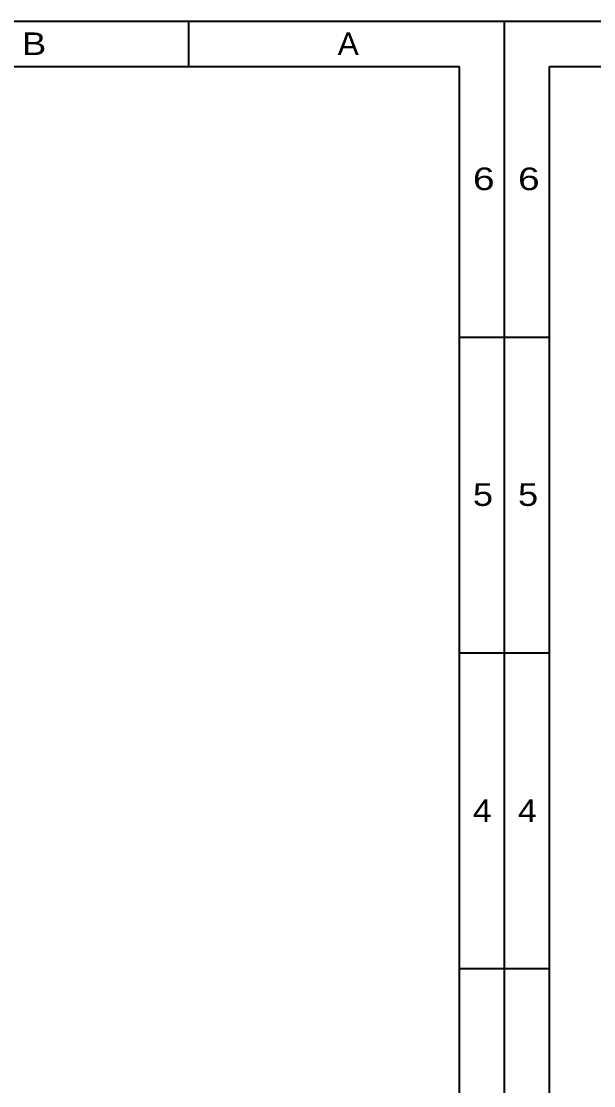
# Model space of a CAD drawing. Header units: inches. Extents: x 0 to 800, y 356 to 444.
# Drawn here: x 351.57 to 378.22, y 394.55 to 444.08 of the extents above; entities that cross this region are included whole.
import ezdxf

# ---------------------------------------------------------------- set-up
doc = ezdxf.new("R2010")
doc.units = ezdxf.units.IN
doc.header["$MEASUREMENT"] = 0

# ---------------------------------------------------------------- blocks, each defined once
blk = doc.blocks.new('block 4234')
at = {"color": 7, "lineweight": 25, "true_color": 0xffffff}
blk.add_lwpolyline([(374.065, 355.918), (374.065, 444.082)], dxfattribs=at)
blk = doc.blocks.new('block 4235')
at = {"color": 7, "lineweight": 25, "true_color": 0xffffff}
blk.add_lwpolyline([(371.966, 358.018), (371.966, 441.982)], dxfattribs=at)
blk = doc.blocks.new('block 4236')
at = {"color": 7, "lineweight": 25, "true_color": 0xffffff}
blk.add_lwpolyline([(359.371, 441.982), (359.371, 444.082)], dxfattribs=at)
blk = doc.blocks.new('block 4238')
at = {"color": 7, "lineweight": 25, "true_color": 0xffffff}
blk.add_lwpolyline([(249.376, 444.082), (374.065, 444.082)], dxfattribs=at)
blk = doc.blocks.new('block 4239')
at = {"color": 7, "lineweight": 25, "true_color": 0xffffff}
blk.add_lwpolyline([(251.476, 441.982), (371.966, 441.982)], dxfattribs=at)
blk = doc.blocks.new('block 4242')
at = {"color": 7, "lineweight": 25, "true_color": 0xffffff}
blk.add_lwpolyline([(371.966, 429.388), (374.065, 429.388)], dxfattribs=at)
blk = doc.blocks.new('block 4246')
at = {"color": 7, "lineweight": 25, "true_color": 0xffffff}
blk.add_lwpolyline([(371.966, 414.694), (374.065, 414.694)], dxfattribs=at)
blk = doc.blocks.new('block 4250')
at = {"color": 7, "lineweight": 25, "true_color": 0xffffff}
blk.add_lwpolyline([(371.966, 400), (374.065, 400)], dxfattribs=at)
blk = doc.blocks.new('block 4280')
at = {"color": 2, "true_color": 0xffff00, "insert": (351.607, 442.513), "char_height": 1.04956, "attachment_point": 7}
blk.add_mtext('\\fAdobe Song Std L|b0|i0|c0|p34;\\W1.2;B', dxfattribs=at)
blk = doc.blocks.new('block 4281')
at = {"color": 2, "true_color": 0xffff00, "insert": (366.301, 442.513), "char_height": 1.04956, "attachment_point": 7}
blk.add_mtext('\\fAdobe Song Std L|b0|i0|c0|p34;\\W1.05;A', dxfattribs=at)
blk = doc.blocks.new('block 4289')
at = {"color": 2, "true_color": 0xffff00, "insert": (372.598, 436.21), "char_height": 1.04956, "attachment_point": 7}
blk.add_mtext('\\fAdobe Song Std L|b0|i0|c0|p34;\\W1.29231;6', dxfattribs=at)
blk = doc.blocks.new('block 4290')
at = {"color": 2, "true_color": 0xffff00, "insert": (372.598, 421.516), "char_height": 1.04956, "attachment_point": 7}
blk.add_mtext('\\fAdobe Song Std L|b0|i0|c0|p34;\\W1.2;5', dxfattribs=at)
blk = doc.blocks.new('block 4291')
at = {"color": 2, "true_color": 0xffff00, "insert": (372.598, 406.821), "char_height": 1.04956, "attachment_point": 7}
blk.add_mtext('\\fAdobe Song Std L|b0|i0|c0|p34;\\W1.12;4', dxfattribs=at)
blk = doc.blocks.new('block 4233')
for name in ['block 4238', 'block 4236', 'block 4234', 'block 4280', 'block 4281', 'block 4239', 'block 4235', 'block 4289', 'block 4242', 'block 4290', 'block 4246', 'block 4291', 'block 4250']:
    blk.add_blockref(name, (0, 0))
blk = doc.blocks.new('block 4301')
at = {"color": 7, "lineweight": 25, "true_color": 0xffffff}
blk.add_lwpolyline([(374.065, 444.082), (498.753, 444.082)], dxfattribs=at)
blk = doc.blocks.new('block 4302')
at = {"color": 7, "lineweight": 25, "true_color": 0xffffff}
blk.add_lwpolyline([(376.164, 441.982), (496.654, 441.982)], dxfattribs=at)
blk = doc.blocks.new('block 4306')
at = {"color": 7, "lineweight": 25, "true_color": 0xffffff}
blk.add_lwpolyline([(374.065, 429.388), (376.164, 429.388)], dxfattribs=at)
blk = doc.blocks.new('block 4310')
at = {"color": 7, "lineweight": 25, "true_color": 0xffffff}
blk.add_lwpolyline([(374.065, 414.694), (376.164, 414.694)], dxfattribs=at)
blk = doc.blocks.new('block 4314')
at = {"color": 7, "lineweight": 25, "true_color": 0xffffff}
blk.add_lwpolyline([(374.065, 400), (376.164, 400)], dxfattribs=at)
blk = doc.blocks.new('block 4329')
at = {"color": 7, "lineweight": 25, "true_color": 0xffffff}
blk.add_lwpolyline([(376.164, 358.018), (376.164, 441.982)], dxfattribs=at)
blk = doc.blocks.new('block 4330')
at = {"color": 7, "lineweight": 25, "true_color": 0xffffff}
blk.add_lwpolyline([(374.065, 355.918), (374.065, 444.082)], dxfattribs=at)
blk = doc.blocks.new('block 4331')
at = {"color": 2, "true_color": 0xffff00, "insert": (374.697, 436.21), "char_height": 1.04956, "attachment_point": 7}
blk.add_mtext('\\fAdobe Song Std L|b0|i0|c0|p34;\\W1.29231;6', dxfattribs=at)
blk = doc.blocks.new('block 4332')
at = {"color": 2, "true_color": 0xffff00, "insert": (374.697, 421.516), "char_height": 1.04956, "attachment_point": 7}
blk.add_mtext('\\fAdobe Song Std L|b0|i0|c0|p34;\\W1.2;5', dxfattribs=at)
blk = doc.blocks.new('block 4333')
at = {"color": 2, "true_color": 0xffff00, "insert": (374.697, 406.821), "char_height": 1.04956, "attachment_point": 7}
blk.add_mtext('\\fAdobe Song Std L|b0|i0|c0|p34;\\W1.12;4', dxfattribs=at)
blk = doc.blocks.new('block 4296')
for name in ['block 4301', 'block 4330', 'block 4302', 'block 4329', 'block 4331', 'block 4306', 'block 4332', 'block 4310', 'block 4333', 'block 4314']:
    blk.add_blockref(name, (0, 0))

msp = doc.modelspace()

# ---------------------------------------------------------------- block references
for name in ['block 4233', 'block 4296']:
    msp.add_blockref(name, (0, 0))

doc.saveas('drawing.dxf')
